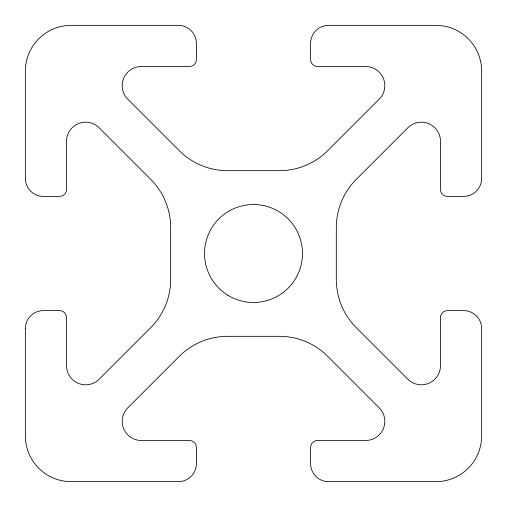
<?xml version="1.0" encoding="UTF-8"?>
<svg xmlns="http://www.w3.org/2000/svg" width="507" height="507" viewBox="0 0 507 507"><rect width="100%" height="100%" fill="white"/><g stroke="black" fill="none" stroke-linecap="round" stroke-linejoin="round"><path stroke-width="0.76" d="M25.35 328.587L25.35 435.849A45.801 45.801 0 0 0 71.151 481.65L178.413 481.65A17.973 17.973 0 0 0 196.393 463.677L196.393 447.44A6.959 6.959 0 0 0 189.434 440.482L141.307 440.482A19.133 19.133 0 0 1 127.783 407.824L179.25 356.351A68.413 68.413 0 0 1 227.63 336.312L279.37 336.312A68.413 68.413 0 0 1 327.75 356.351L379.217 407.824A19.133 19.133 0 0 1 365.693 440.482L317.566 440.482A6.959 6.959 0 0 0 310.607 447.44L310.607 463.677A17.973 17.973 0 0 0 328.587 481.65L435.849 481.65A45.801 45.801 0 0 0 481.65 435.849L481.65 328.587A17.973 17.973 0 0 0 463.677 310.607L447.44 310.607A6.959 6.959 0 0 0 440.482 317.566L440.482 365.693A19.133 19.133 0 0 1 407.824 379.217L356.351 327.75A68.413 68.413 0 0 1 336.312 279.37L336.312 227.63A68.413 68.413 0 0 1 356.351 179.25L407.824 127.783A19.133 19.133 0 0 1 440.482 141.307L440.482 189.434A6.959 6.959 0 0 0 447.44 196.393L463.677 196.393A17.973 17.973 0 0 0 481.65 178.413L481.65 71.151A45.801 45.801 0 0 0 435.849 25.35L328.587 25.35A17.973 17.973 0 0 0 310.607 43.323L310.607 59.56A6.959 6.959 0 0 0 317.566 66.518L365.693 66.518A19.133 19.133 0 0 1 379.217 99.176L327.75 150.649A68.413 68.413 0 0 1 279.37 170.688L227.63 170.688A68.413 68.413 0 0 1 179.25 150.649L127.783 99.176A19.133 19.133 0 0 1 141.307 66.518L189.434 66.518A6.959 6.959 0 0 0 196.393 59.56L196.393 43.323A17.973 17.973 0 0 0 178.413 25.35L71.151 25.35A45.801 45.801 0 0 0 25.35 71.151L25.35 178.413A17.973 17.973 0 0 0 43.323 196.393L59.56 196.393A6.959 6.959 0 0 0 66.518 189.434L66.518 141.307A19.133 19.133 0 0 1 99.176 127.783L150.649 179.25A68.413 68.413 0 0 1 170.688 227.63L170.688 279.37A68.413 68.413 0 0 1 150.649 327.75L99.176 379.217A19.133 19.133 0 0 1 66.518 365.693L66.518 317.566A6.959 6.959 0 0 0 59.56 310.607L43.323 310.607A17.973 17.973 0 0 0 25.35 328.587M227.592 295.08A48.995 48.995 0 0 0 302.464 255.148A48.995 48.995 0 0 0 230.444 210.272A48.995 48.995 0 0 0 227.592 295.08"/></g></svg>
